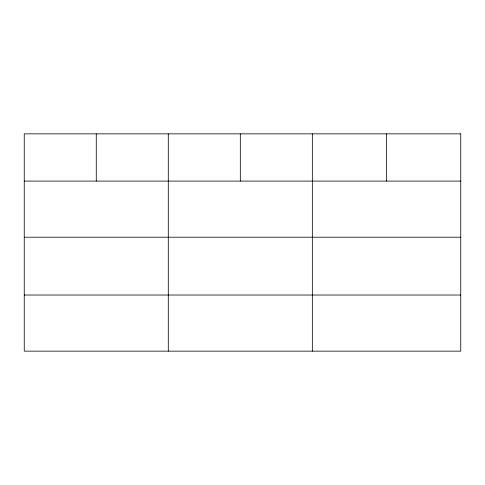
<?xml version="1.0" encoding="UTF-8"?>
<svg xmlns="http://www.w3.org/2000/svg" width="485" height="485" viewBox="0 0 485 485"><rect width="100%" height="100%" fill="white"/><g stroke="black" fill="none" stroke-linecap="round" stroke-linejoin="round"><path stroke-width="0.73" d="M24.25 181.093L460.75 181.093M24.25 237.213L460.75 237.213M24.25 295.025L460.75 295.025M386.545 133.854L386.545 181.093M312.34 133.854L312.34 351.146M240.317 133.854L240.317 181.093M168.295 133.854L168.295 351.146M96.272 133.854L96.272 181.093M460.75 133.854L24.25 133.854L24.25 351.146L460.75 351.146L460.75 133.854"/></g></svg>
